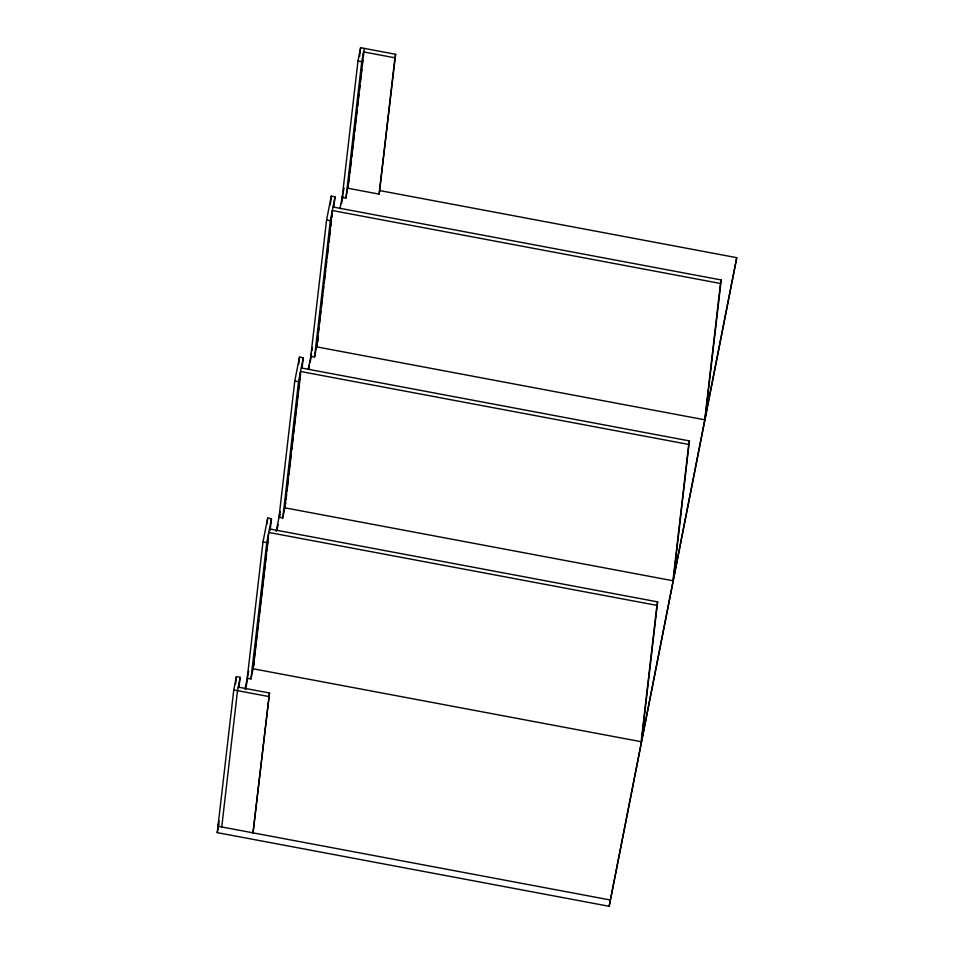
<?xml version="1.0" encoding="UTF-8"?>
<svg xmlns="http://www.w3.org/2000/svg" width="954" height="954" viewBox="0 0 954 954"><rect width="100%" height="100%" fill="white"/><g stroke="black" fill="none" stroke-linecap="round" stroke-linejoin="round"><path stroke-width="1.43" d="M379.93 190.609L736.75 257.675L609.165 906.3L217.25 832.639L233.766 689.945L236.389 676.624L240.146 677.328L238.953 687.596M235.543 683.958L236.389 676.624M221.745 826.963L237.51 690.648L240.146 677.328M270.113 530.46L271.473 518.726L267.716 518.022L262.994 541.908L247.229 678.222L250.974 678.938L254.313 662.076M267.037 523.889L267.716 518.022M250.974 678.938L266.75 542.623L271.473 518.726M253.681 665.224L258.939 619.79M259.285 616.856L266.571 553.833M266.917 550.899L268.444 537.71M302.072 368.041L303.253 357.774L299.508 357.07L294.786 380.956L279.009 517.271L282.766 517.986L285.818 502.519M298.662 364.404L299.508 357.07M282.766 517.986L298.542 381.672L303.253 357.774M285.985 499.872L286.665 494.017M286.999 491.083L288.525 477.894M288.871 474.961L291.411 452.971M291.745 450.038L293.272 436.849M293.617 433.915L300.57 373.825M269.481 692.998L253.013 832.842L269.481 692.998L238.214 687.119M333.852 207.09L335.045 196.822L331.288 196.119L326.578 220.004L310.801 356.319L314.558 357.034L318.159 338.765M330.275 204.919L331.288 196.119M314.558 357.034L330.322 220.72L335.045 196.822M317.432 341.854L318.111 335.999M318.445 333.065L319.125 327.198M319.471 324.265L320.997 311.076M321.331 308.142L322.857 294.953M323.191 292.019L323.871 286.164M324.217 283.231L325.743 270.03M326.077 267.108L326.757 261.241M327.103 258.307L328.629 245.118M328.963 242.185L330.489 228.996M330.823 226.062L331.503 220.195M331.849 217.273L332.183 214.34M379.155 194.127L394.932 57.812L363.665 51.933L347.888 188.248L379.155 194.127L395.624 54.283L360.6 47.7L357.977 61.02L342.2 197.335L345.956 198.038L349.605 175.93M359.586 56.489L360.6 47.7M345.956 198.038L361.733 61.724L364.356 48.404M349.939 172.996L351.466 159.807M351.811 156.873L354.351 134.884M354.685 131.95L357.237 109.972M357.571 107.039L359.098 93.838M359.443 90.916L360.111 85.049M360.457 82.116L361.983 68.926M362.317 65.993L362.997 60.126M363.343 57.204L363.677 54.271M609.165 906.3L736.75 257.675M656.924 605.385L641.148 741.699L252.989 668.754L268.766 532.439L656.924 605.385L657.616 601.867L269.457 528.91M641.851 738.181L657.616 601.867M688.716 444.433L672.94 580.747L284.781 507.802L300.546 371.488L688.716 444.433L689.408 440.915L301.249 367.958M673.631 577.23L689.408 440.915M720.497 283.481L704.732 419.796L316.561 346.851L332.338 210.536L720.497 283.481L721.2 279.963L333.029 207.006M705.423 416.278L721.2 279.963M219.038 820.929L217.989 826.259L609.904 899.92M245.095 689.05L248.612 671.199M276.219 531.414L280.13 511.654M308.225 369.389L311.398 353.338M311.91 350.702L312.542 347.494M339.934 208.831L344.048 188.01M217.25 832.639L218.979 823.886M245.5 689.599L247.527 679.379M276.922 530.496L278.079 524.652M279.522 517.354L280.094 514.444M308.929 368.471L309.501 365.561M310.074 362.639L311.517 355.341M341.496 203.536L342.939 196.238M394.932 57.812L395.624 54.283M357.977 61.02L361.733 61.724M326.578 220.004L330.322 220.72M294.786 380.956L298.542 381.672M262.994 541.908L266.75 542.623M233.766 689.945L268.789 696.527"/></g></svg>
